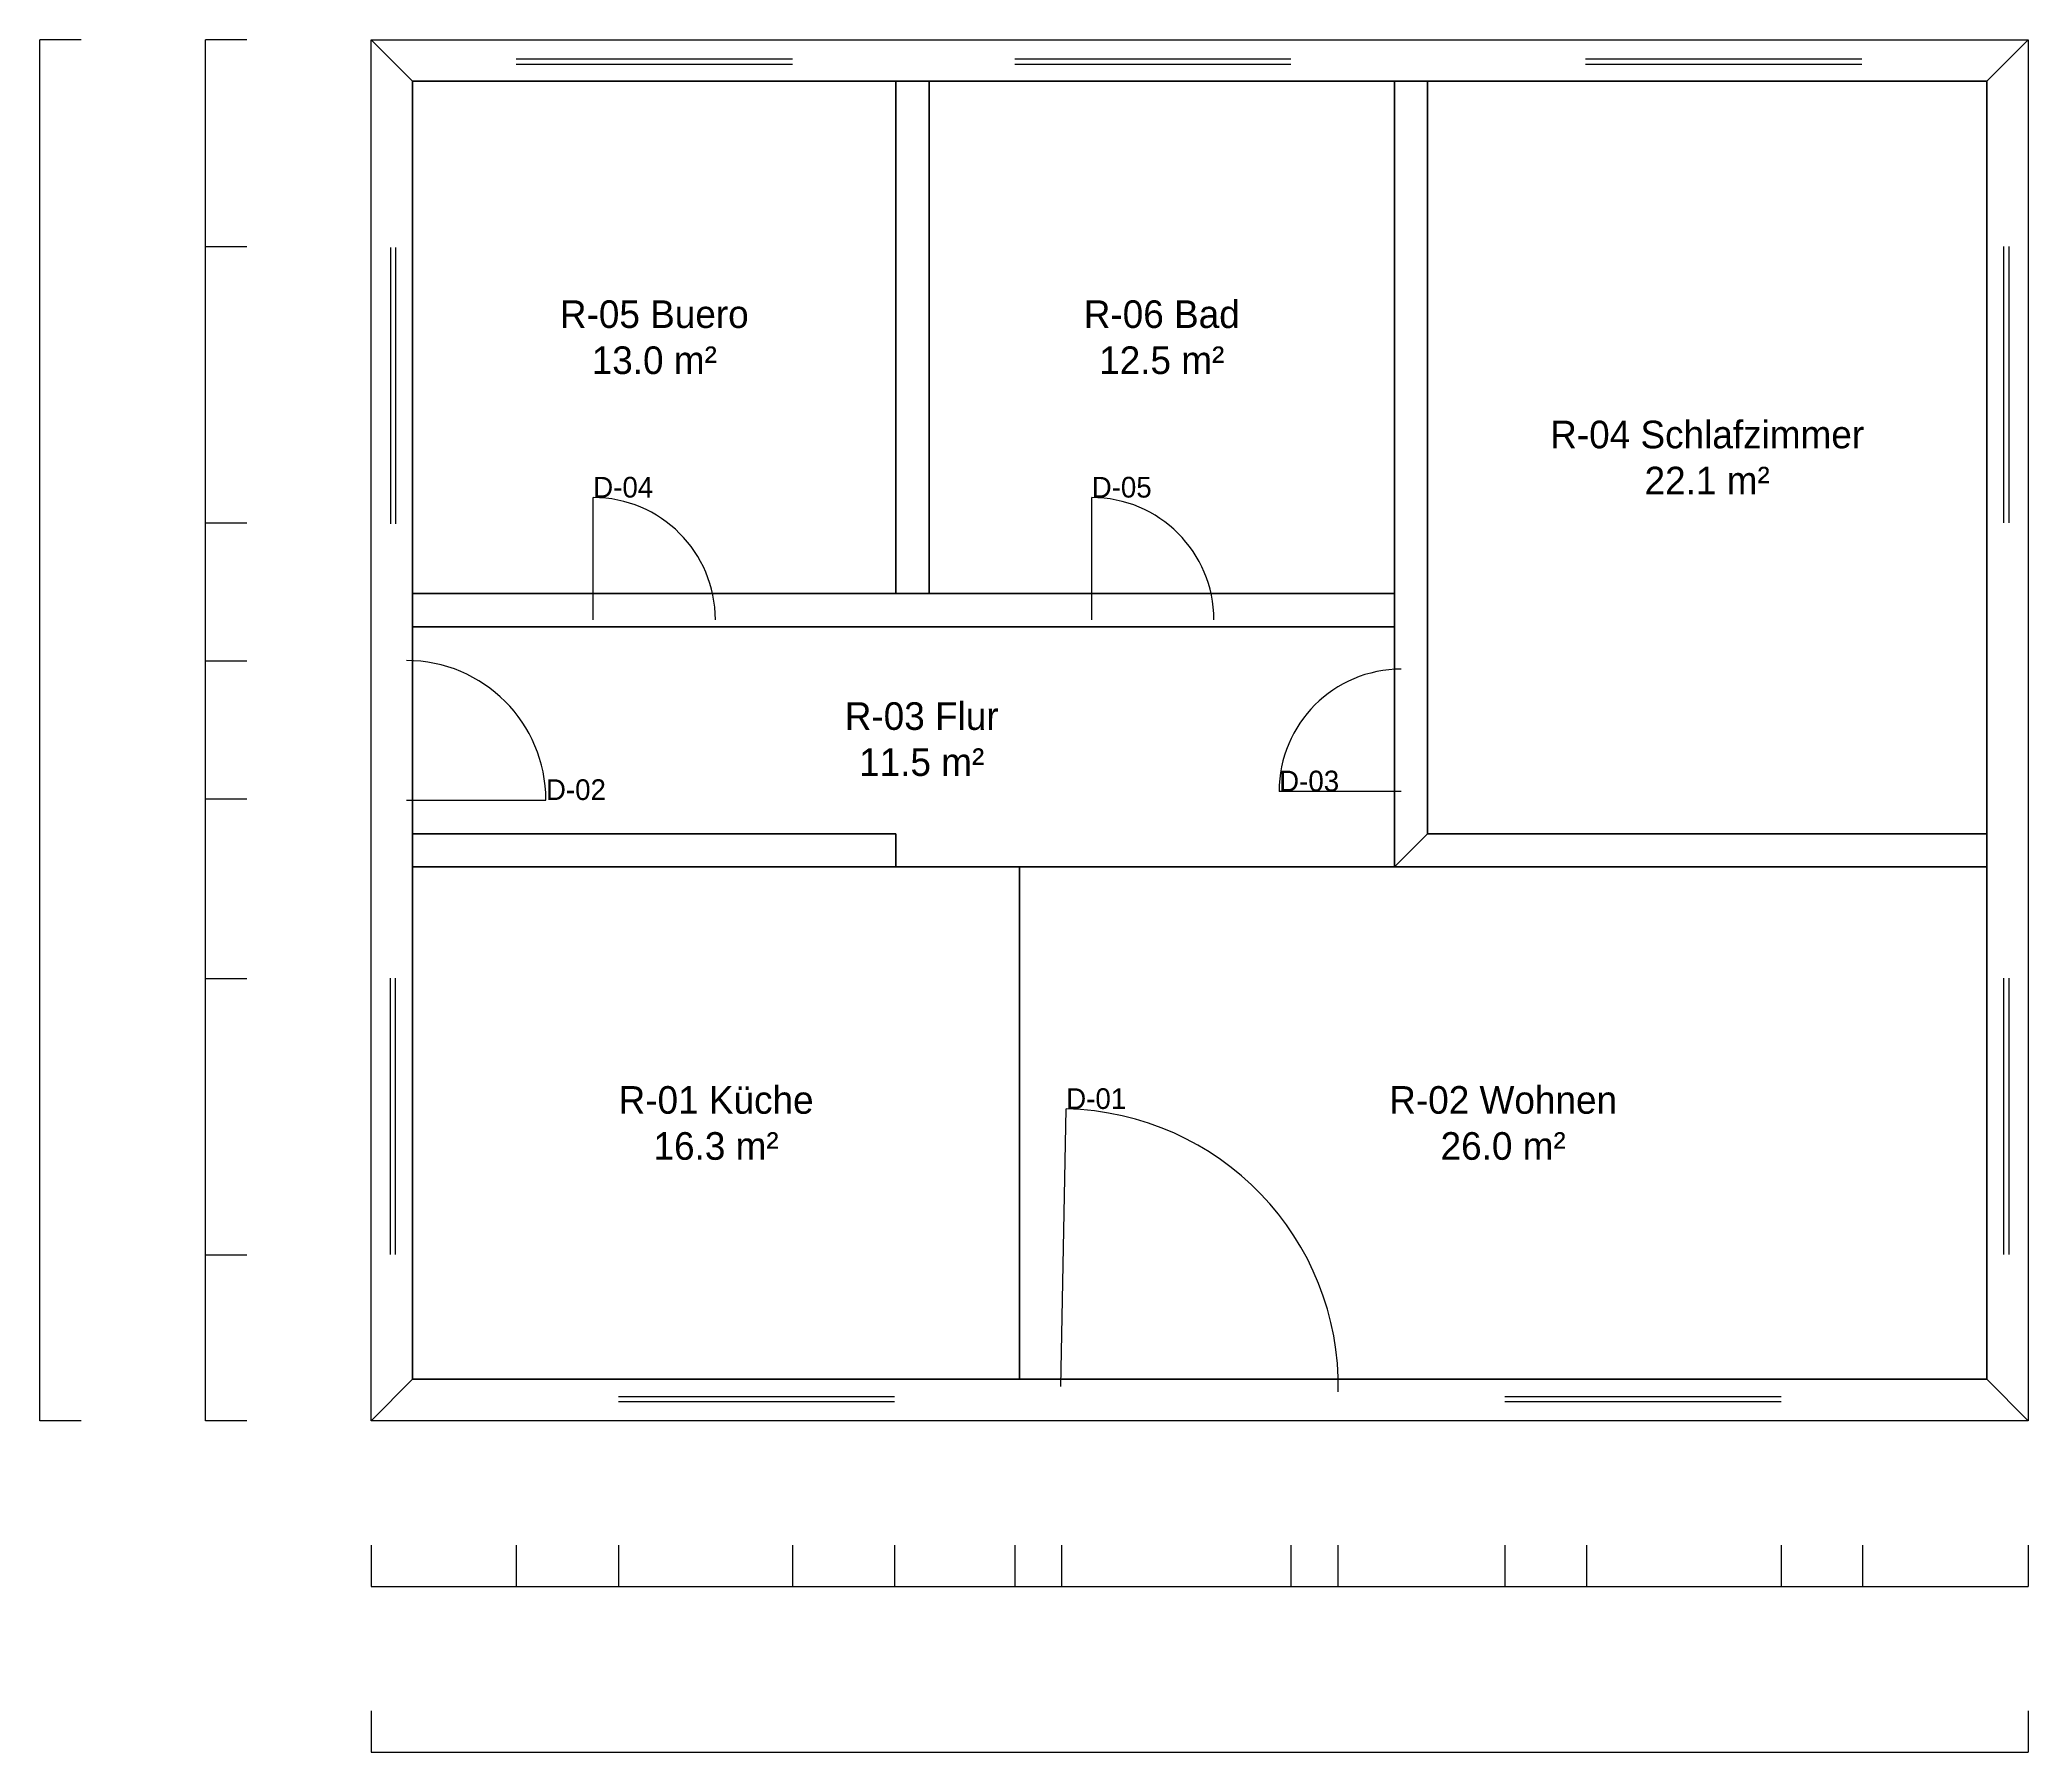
# Model space of a CAD drawing. Header units: millimetres. Extents: x -2400 to 12000, y -2400 to 10000.
import ezdxf

# ---------------------------------------------------------------- set-up
doc = ezdxf.new("R2010")
doc.units = ezdxf.units.MM
for name, color, linetype in [('A-ANNO-DIMS', 1, 'Continuous'), ('A-ANNO-TEXT', 3, 'Continuous'), ('A-AREA', 8, 'Continuous'), ('A-AREA-IDEN', 2, 'Continuous'), ('A-DOOR', 30, 'Continuous'), ('A-GLAZ', 5, 'Continuous'), ('A-WALL', 7, 'Continuous')]:
    doc.layers.add(name, color=color, linetype=linetype)
doc.styles.add('OpenSansCondensed-Light', font='OpenSansCondensed-Light.ttf')
doc.dimstyles.new('EZDXF', dxfattribs={"dimtxt": 0.25, "dimasz": 0.175, "dimexe": 0.375, "dimexo": 0.125, "dimgap": 0.1, "dimtad": 1, "dimlfac": 100, "dimzin": 12, "dimdsep": 46, "dimtxsty": 'OpenSansCondensed-Light', "dimblk": 'ARCHTICK', "dimcen": 2.5, "dimazin": 3, "dimtfac": 0.5, "dimtmove": 2, "dimatfit": 3})

# ---------------------------------------------------------------- blocks, each defined once
blk = doc.blocks.new('_ARCHTICK')
at = {"color": 0, "linetype": 'BYBLOCK', "const_width": 0.15}
blk.add_lwpolyline([(-0.5, -0.5), (0.5, 0.5)], dxfattribs=at)

msp = doc.modelspace()

# ---------------------------------------------------------------- linework, layer by layer
at = {"layer": 'A-AREA'}
for points in [[(300, 5990), (300, 9700), (3800, 9700), (3800, 5990), (300, 5990)], [(4040, 5990), (4040, 9700), (7410, 9700), (7410, 5990), (4040, 5990)], [(7650, 4250), (7650, 9700), (11700, 9700), (11700, 4250), (7650, 4250)], [(300, 4250), (300, 5750), (7410, 5750), (7410, 4230), (7410, 4030), (7410, 4010), (3800, 4010), (3800, 4030), (3800, 4230), (3800, 4250), (300, 4250)], [(3800, 4010), (4695, 4010), (4695, 300), (300, 300), (300, 4010), (3800, 4010)], [(7410, 4010), (11700, 4010), (11700, 300), (4695, 300), (4695, 4010), (7410, 4010)]]:
    msp.add_lwpolyline(points, close=True, dxfattribs=at)
at = {"layer": 'A-DOOR'}
for p, q in [((1607.5, 5800), (1607.5, 6685)), ((5217.5, 5800), (5217.5, 6685)), ((255, 4495), (1265, 4495)), ((7460, 4557.5), (6575, 4557.5)), ((4993.99045, 247.90716), (5032.93662, 2257.52981))]:
    msp.add_line(p, q, dxfattribs=at)
for centre, radius, start, end in [((1607.5, 5800), 885, 0, 90), ((5217.5, 5800), 885, 0, 90), ((255, 4495), 1010, 0, 90), ((7460, 4557.5), 885, 90, 180), ((4993.99045, 247.90716), 2010, -1.110244343, 88.889755657)]:
    msp.add_arc(centre, radius, start, end, dxfattribs=at)
at = {"layer": 'A-GLAZ'}
for p, q in [((1050, 9861.25), (3050, 9861.25)), ((1050, 9823.75), (3050, 9823.75)), ((4660, 9861.25), (6660, 9861.25)), ((4660, 9823.75), (6660, 9823.75)), ((8795, 9861.25), (10795, 9861.25)), ((8795, 9823.75), (10795, 9823.75)), ((11823.75, 6502.39372), (11823.75, 8502.39372)), ((11861.25, 6502.39372), (11861.25, 8502.39372)), ((138.75, 8495), (138.75, 6495)), ((176.25, 8495), (176.25, 6495)), ((138.75, 1205), (138.75, 3205)), ((176.25, 1205), (176.25, 3205)), ((11823.75, 1205), (11823.75, 3205)), ((11861.25, 1205), (11861.25, 3205)), ((1790, 176.25), (3790, 176.25)), ((8210, 176.25), (10210, 176.25)), ((1790, 138.75), (3790, 138.75)), ((8210, 138.75), (10210, 138.75))]:
    msp.add_line(p, q, dxfattribs=at)
at = {"layer": 'A-WALL'}
for points in [[(0, 0), (0, 1205), (0, 3205), (0, 4495), (0, 5505), (0, 6495), (0, 8495), (0, 10000), (300, 9700), (300, 8495), (300, 6495), (300, 5505), (300, 4495), (300, 3205), (300, 1205), (300, 300), (0, 0)], [(1050, 9700), (300, 9700), (0, 10000), (1050, 10000), (3050, 10000), (4660, 10000), (6660, 10000), (8795, 10000), (10795, 10000), (12000, 10000), (11700, 9700), (10795, 9700), (8795, 9700), (6660, 9700), (4660, 9700), (3050, 9700), (1050, 9700)], [(11700, 1205), (11700, 3205), (11700, 6502.39372), (11700, 8502.39372), (11700, 9700), (12000, 10000), (12000, 8502.39372), (12000, 6502.39372), (12000, 3205), (12000, 1205), (12000, 0), (11700, 300), (11700, 1205)], [(4040, 9700), (4040, 5990), (3800, 5990), (3800, 9700), (4040, 9700)], [(7410, 5442.5), (7410, 9700), (7650, 9700), (7650, 5442.5), (7650, 4557.5), (7650, 4250), (7410, 4010), (7410, 4557.5), (7410, 5442.5)], [(1607.5, 5990), (2492.5, 5990), (5217.5, 5990), (6102.5, 5990), (7410, 5990), (7410, 5750), (6102.5, 5750), (5217.5, 5750), (2492.5, 5750), (1607.5, 5750), (300, 5750), (300, 5990), (1607.5, 5990)], [(300, 4250), (3800, 4250), (3800, 4010), (300, 4010), (300, 4250)], [(7410, 4010), (7650, 4250), (11700, 4250), (11700, 4010), (7410, 4010)], [(300, 300), (1790, 300), (3790, 300), (4995, 300), (7005, 300), (8210, 300), (10210, 300), (11700, 300), (12000, 0), (10210, 0), (8210, 0), (7005, 0), (4995, 0), (3790, 0), (1790, 0), (0, 0), (300, 300)]]:
    msp.add_lwpolyline(points, close=True, dxfattribs=at)

# ---------------------------------------------------------------- texts
at = {"layer": 'A-ANNO-TEXT'}
for s, p in [('D-04', (1607.5, 6685)), ('D-05', (5217.5, 6685)), ('D-02', (1265, 4495)), ('D-03', (6575, 4557.5)), ('D-01', (5032.93662, 2257.52981))]:
    msp.add_text(s, height=150, dxfattribs=at).set_placement(p)
at = {"layer": 'A-AREA-IDEN', "char_height": 200, "attachment_point": 5}
for s, insert in [('R-05 Buero\\P13.0 m²', (2050, 7845)), ('R-06 Bad\\P12.5 m²', (5725, 7845)), ('R-04 Schlafzimmer\\P22.1 m²', (9675, 6975)), ('R-03 Flur\\P11.5 m²', (3986.48447, 4934.63344)), ('R-01 Küche\\P16.3 m²', (2497.5, 2155)), ('R-02 Wohnen\\P26.0 m²', (8197.5, 2155))]:
    msp.add_mtext(s, dxfattribs=dict(at, insert=insert))

# ---------------------------------------------------------------- dimensions: what is measured, and where the dimension line sits
at = {"layer": 'A-ANNO-DIMS'}
for base, p1, p2 in [((-2400, 0), (-2100, 0), (-2100, 10000)), ((-1200, 8500), (-900, 8500), (-900, 10000)), ((-1200, 6500), (-900, 6500), (-900, 8500)), ((-1200, 5500), (-900, 5500), (-900, 6500)), ((-1200, 4500), (-900, 4500), (-900, 5500)), ((-1200, 3200), (-900, 3200), (-900, 4500)), ((-1200, 1200), (-900, 1200), (-900, 3200)), ((-1200, 0), (-900, 0), (-900, 1200))]:
    msp.add_linear_dim(base=base, p1=p1, p2=p2, angle=90, dimstyle='EZDXF', dxfattribs=at).render()
for base, p1, p2 in [((0, -1200), (0, -900), (1050, -900)), ((1050, -1200), (1050, -900), (1790, -900)), ((1790, -1200), (1790, -900), (3050, -900)), ((3050, -1200), (3050, -900), (3790, -900)), ((3790, -1200), (3790, -900), (4660, -900)), ((4660, -1200), (4660, -900), (5000, -900)), ((5000, -1200), (5000, -900), (6660, -900)), ((6660, -1200), (6660, -900), (7000, -900)), ((7000, -1200), (7000, -900), (8210, -900)), ((8210, -1200), (8210, -900), (8800, -900)), ((8800, -1200), (8800, -900), (10210, -900)), ((10210, -1200), (10210, -900), (10800, -900)), ((10800, -1200), (10800, -900), (12000, -900)), ((0, -2400), (0, -2100), (12000, -2100))]:
    msp.add_linear_dim(base=base, p1=p1, p2=p2, dimstyle='EZDXF', dxfattribs=at).render()

doc.saveas('drawing.dxf')
